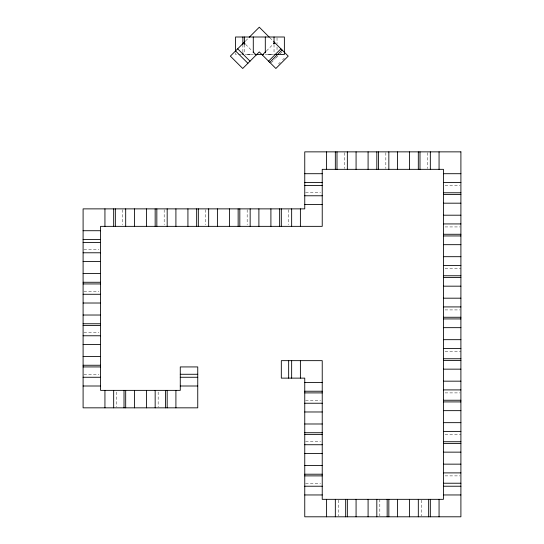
<?xml version="1.0" encoding="UTF-8"?>
<svg xmlns="http://www.w3.org/2000/svg" width="544" height="544" viewBox="0 0 544 544"><rect width="100%" height="100%" fill="white"/><g stroke="black" fill="none" stroke-linecap="round" stroke-linejoin="round"><path stroke-width="0.41" stroke-dasharray="2.72 2.04" d="M245.636 40.861L248.601 37.89M266.499 50.878L272.972 44.411M271.266 62.703L275.386 58.582M275.971 57.997L279.5 54.468M280.092 53.876L282.445 51.524M278.467 64.022L280.228 62.254M282.581 59.901L284.349 58.133M241.25 54.468L235.538 54.468L235.538 52.802M245.283 54.468L246.738 54.468M251.09 54.468L253.286 54.468M265.302 54.468L268.212 54.468M271.109 54.468L273.306 54.468M445.094 185.436L460.074 185.436M305.592 192.78L320.566 192.78M445.094 226.93L460.074 226.93M83.926 249.791L98.906 249.791M445.094 268.423L460.904 268.423M83.926 291.285L98.906 291.285M445.094 309.917L460.074 309.917M83.926 332.778L98.906 332.778M445.094 351.404L460.904 351.404M83.926 374.272L98.906 374.272M445.094 392.897L460.074 392.897M305.592 400.241L320.566 400.241M445.094 434.391L460.904 434.391M305.592 441.735L320.566 441.735M445.094 475.884L460.074 475.884M305.592 483.228L320.566 483.228M269.885 37.788L272.68 40.582M245.616 44.411L252.09 50.878M427.332 152.694L427.332 168.504M421.314 500.16L421.314 515.97M385.839 152.694L385.839 168.504M379.821 499.331L379.821 515.97M344.345 152.694L344.345 168.504M338.327 500.16L338.327 515.97M288.66 209.712L288.66 224.686M277.032 37.828L277.032 43.649M277.032 46.981L277.032 51.136M274.033 44.486L274.033 54.468M247.166 209.712L247.166 224.686M244.555 44.486L244.555 53.632M242.882 44.486L242.882 51.972M205.673 209.712L205.673 224.686M164.179 209.712L164.179 224.686M158.161 392.034L158.161 407.007M122.686 209.712L122.686 224.686M116.668 392.034L116.668 407.007"/><path stroke-width="0.82" d="M245.038 41.453L230.364 56.127L242.719 68.483L259.291 51.911L275.869 68.483L288.225 56.127L273.707 41.616M249.2 37.298L259.291 27.2L269.294 37.203M262.385 54.998L265.914 51.469M273.557 43.819L274.734 42.643M268.559 61.173L280.915 48.817M269.742 62.356L282.098 50M247.466 54.468L250.158 54.468M254.891 54.468L263.697 54.468M268.416 54.468L271.109 54.468M274.829 54.468L284.376 54.468L284.376 36.999L235.538 36.999L235.538 51.136M304.756 173.706L322.232 173.706M443.435 173.706L460.904 173.706M304.756 182.437L322.232 182.437M443.435 182.437L460.904 182.437M304.756 185.436L322.232 185.436M443.435 192.78L460.904 192.78M443.435 194.453L460.904 194.453M304.756 195.772L322.232 195.772M443.435 203.184L460.904 203.184M304.756 204.51L322.232 204.51M443.435 215.2L460.904 215.2M443.435 223.931L460.904 223.931M83.096 230.717L100.565 230.717M443.435 234.274L460.904 234.274M443.435 235.946L460.904 235.946M83.096 239.455L100.565 239.455M83.096 242.447L100.565 242.447M443.435 244.678L460.904 244.678M83.096 252.783L100.565 252.783M443.435 256.693L460.904 256.693M83.096 261.521L100.565 261.521M443.435 265.424L460.904 265.424M83.096 273.53L100.565 273.53M443.435 275.767L460.904 275.767M443.435 277.433L460.904 277.433M83.096 282.268L100.565 282.268M83.096 283.941L100.565 283.941M443.435 286.171L460.904 286.171M83.096 294.277L100.565 294.277M443.435 298.187L460.904 298.187M83.096 303.015L100.565 303.015M443.435 306.918L460.904 306.918M83.096 315.024L100.565 315.024M443.435 317.261L460.904 317.261M443.435 318.927L460.904 318.927M83.096 323.762L100.565 323.762M83.096 325.434L100.565 325.434M443.435 327.665L460.904 327.665M83.096 335.77L100.565 335.77M443.435 339.674L460.904 339.674M83.096 344.508L100.565 344.508M443.435 348.412L460.904 348.412M83.096 356.517L100.565 356.517M443.435 358.754L460.904 358.754M443.435 360.42L460.904 360.42M83.096 365.255L100.565 365.255M83.096 366.928L100.565 366.928M443.435 369.158L460.904 369.158M180.275 374.272L197.751 374.272M83.096 377.264L100.565 377.264M180.275 377.264L197.751 377.264M443.435 381.167L460.904 381.167M304.756 382.493L322.232 382.493M83.096 386.002L100.565 386.002M180.275 386.002L197.751 386.002M443.435 389.905L460.904 389.905M304.756 391.231L322.232 391.231M304.756 392.897L322.232 392.897M443.435 400.241L460.904 400.241M443.435 401.914L460.904 401.914M304.756 403.24L322.232 403.24M443.435 410.652L460.904 410.652M304.756 411.978L322.232 411.978M443.435 422.661L460.904 422.661M304.756 423.987L322.232 423.987M443.435 431.399L460.904 431.399M304.756 432.725L322.232 432.725M304.756 434.391L322.232 434.391M443.435 441.735L460.904 441.735M443.435 443.408L460.904 443.408M304.756 444.734L322.232 444.734M443.435 452.146L460.904 452.146M304.756 453.465L322.232 453.465M443.435 464.154L460.904 464.154M304.756 465.48L322.232 465.48M443.435 472.892L460.904 472.892M304.756 474.212L322.232 474.212M304.756 475.884L322.232 475.884M443.435 483.228L460.904 483.228M304.756 486.227L322.232 486.227M443.435 486.227L460.904 486.227M304.756 494.958L322.232 494.958M443.435 494.958L460.904 494.958M243.848 42.643L245.024 43.819M253.266 52.054L256.204 54.998M237.674 48.817L250.029 61.173M235.559 50.939L247.908 63.294M439.062 151.864L439.062 169.334M439.062 499.331L439.062 516.8M430.331 151.864L430.331 169.334M430.331 499.331L430.331 516.8M428.658 499.331L428.658 516.8M419.988 151.864L419.988 169.334M418.316 151.864L418.316 169.334M418.316 499.331L418.316 516.8M409.584 151.864L409.584 169.334M409.584 499.331L409.584 516.8M397.569 151.864L397.569 169.334M397.569 499.331L397.569 516.8M388.838 151.864L388.838 169.334M388.838 499.331L388.838 516.8M387.165 499.331L387.165 516.8M378.495 151.864L378.495 169.334M376.822 151.864L376.822 169.334M376.822 499.331L376.822 516.8M368.091 151.864L368.091 169.334M368.091 499.331L368.091 516.8M356.075 151.864L356.075 169.334M356.075 499.331L356.075 516.8M347.344 151.864L347.344 169.334M347.344 499.331L347.344 516.8M345.671 499.331L345.671 516.8M337.001 151.864L337.001 169.334M335.335 151.864L335.335 169.334M335.335 499.331L335.335 516.8M326.597 151.864L326.597 169.334M326.597 499.331L326.597 516.8M300.39 208.876L300.39 226.352M300.39 360.652L300.39 378.128M291.652 208.876L291.652 226.352M291.652 360.652L291.652 378.128M288.66 360.652L288.66 378.128M281.316 208.876L281.316 226.352M279.643 208.876L279.643 226.352M274.033 36.999L274.033 43.649M270.905 208.876L270.905 226.352M265.302 36.999L265.302 52.802M258.896 208.876L258.896 226.352M253.286 36.999L253.286 52.802M250.158 208.876L250.158 226.352M244.555 36.999L244.555 44.486M242.882 36.999L242.882 44.486M242.882 52.802L242.882 54.468M239.822 208.876L239.822 226.352M238.15 208.876L238.15 226.352M229.412 208.876L229.412 226.352M217.403 208.876L217.403 226.352M208.665 208.876L208.665 226.352M198.329 208.876L198.329 226.352M196.656 208.876L196.656 226.352M187.925 208.876L187.925 226.352M175.909 208.876L175.909 226.352M175.909 390.368L175.909 407.837M167.178 208.876L167.178 226.352M167.178 390.368L167.178 407.837M165.505 390.368L165.505 407.837M156.835 208.876L156.835 226.352M155.162 208.876L155.162 226.352M155.162 390.368L155.162 407.837M146.431 208.876L146.431 226.352M146.431 390.368L146.431 407.837M134.416 208.876L134.416 226.352M134.416 390.368L134.416 407.837M125.684 208.876L125.684 226.352M125.684 390.368L125.684 407.837M124.012 390.368L124.012 407.837M115.342 208.876L115.342 226.352M113.669 208.876L113.669 226.352M113.669 390.368L113.669 407.837M104.938 208.876L104.938 226.352M104.938 390.368L104.938 407.837M460.904 151.864L304.756 151.864L304.756 208.876L83.096 208.876L83.096 407.837L197.751 407.837L197.751 366.928L180.275 366.928L180.275 390.368L100.565 390.368L100.565 226.352L322.232 226.352L322.232 169.334L443.435 169.334L443.435 499.331L322.232 499.331L322.232 360.652L281.316 360.652L281.316 378.128L304.756 378.128L304.756 516.8L460.904 516.8L460.904 151.864"/></g></svg>
